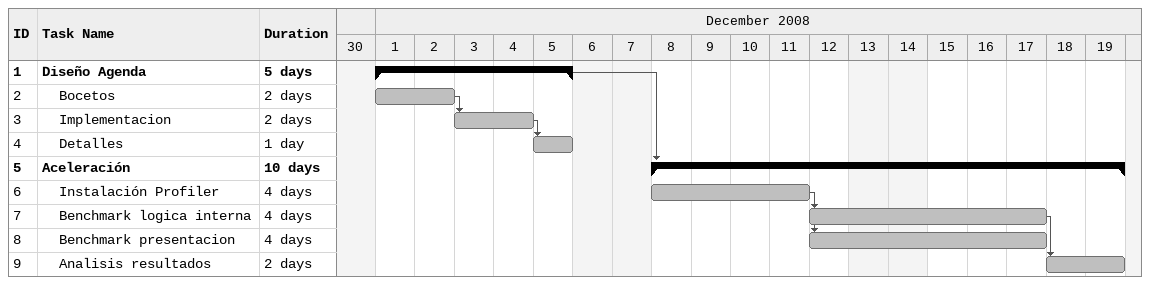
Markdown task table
| ID | Level | Task | Duration | Start | Finish | Predecessors |
|---|---|---|---|---|---|---|
| 1 | 1 | **Diseño Agenda** | 5d | 2008-12-01 | 2008-12-05 |  |
| 2 | 2 | Bocetos | 2d | 2008-12-01 | 2008-12-02 |  |
| 3 | 2 | Implementacion | 2d | 2008-12-03 | 2008-12-04 | 2 |
| 4 | 2 | Detalles | 1d | 2008-12-05 | 2008-12-05 | 3 |
| 5 | 1 | **Aceleración** | 10d | 2008-12-08 | 2008-12-19 | 1 |
| 6 | 2 | Instalación Profiler | 4d | 2008-12-08 | 2008-12-11 |  |
| 7 | 2 | Benchmark logica interna | 4d | 2008-12-12 | 2008-12-17 | 6 |
| 8 | 2 | Benchmark presentacion | 4d | 2008-12-12 | 2008-12-17 | 6 |
| 9 | 2 | Analisis resultados | 2d | 2008-12-18 | 2008-12-19 | 7 |
